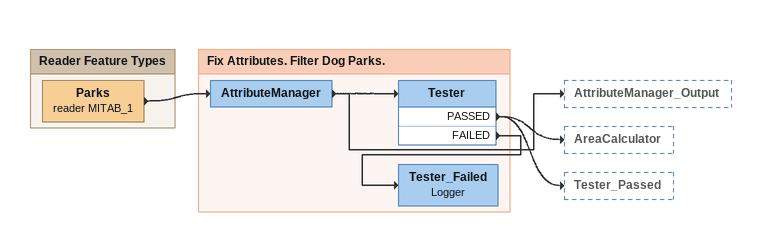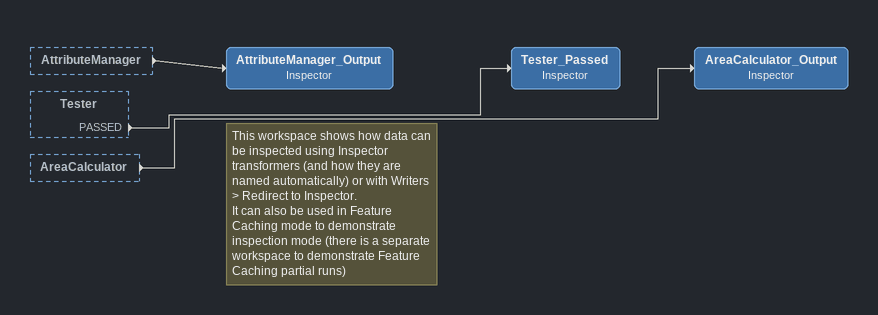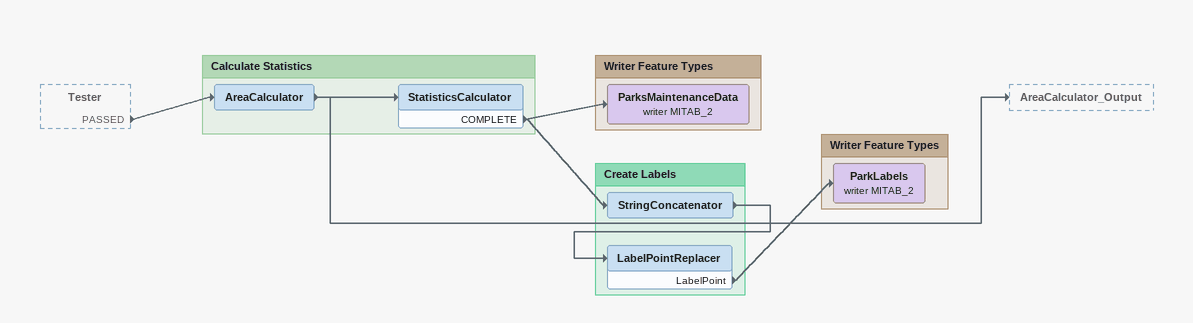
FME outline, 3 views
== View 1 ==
Bookmark: Reader Feature Types
Parks (reader MITAB_1)
    -> AttributeManager

Bookmark: Fix Attributes. Filter Dog Parks.
AttributeManager
    -> Tester
    -> AttributeManager_Output
Tester
    PASSED -> AreaCalculator
    PASSED -> Tester_Passed
    FAILED -> Tester_Failed
Tester_Failed: Logger

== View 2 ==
AttributeManager [outside]
    -> AttributeManager_Output
Tester [outside]
    PASSED -> Tester_Passed
AreaCalculator [outside]
    -> AreaCalculator_Output
Note: This workspace shows how data can be inspected using Inspector transformers (and how they are named automatically) or with Writers > Redirect to Inspector. / It can also be used in Feature Caching mode to demonstrate inspection mode (there is a separate workspace to demonstrate Feature Caching partial runs)
AttributeManager_Output: Inspector
Tester_Passed: Inspector
AreaCalculator_Output: Inspector

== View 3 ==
Tester [outside]
    PASSED -> AreaCalculator

Bookmark: Calculate Statistics
AreaCalculator
    -> StatisticsCalculator
    -> AreaCalculator_Output
StatisticsCalculator
    COMPLETE -> ParksMaintenanceData (writer MITAB_2)
    COMPLETE -> StringConcatenator

Bookmark: Writer Feature Types
ParksMaintenanceData (writer MITAB_2)

Bookmark: Create Labels
StringConcatenator
    -> LabelPointReplacer
LabelPointReplacer
    LabelPoint -> ParkLabels (writer MITAB_2)

Bookmark: Writer Feature Types
ParkLabels (writer MITAB_2)
